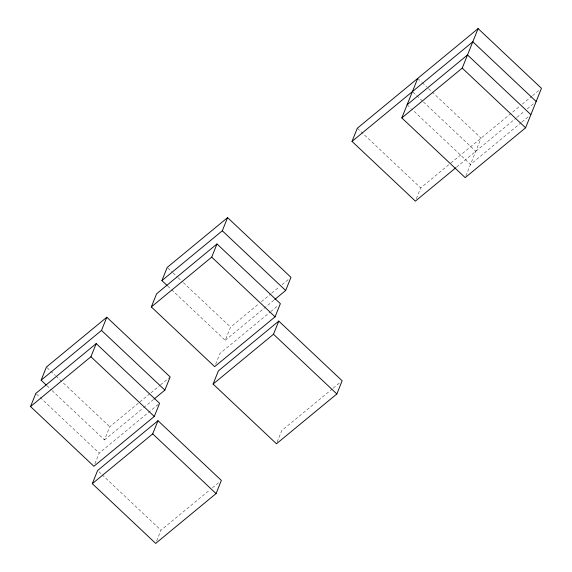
<?xml version="1.0" encoding="UTF-8"?>
<svg xmlns="http://www.w3.org/2000/svg" width="572" height="572" viewBox="0 0 572 572"><rect width="100%" height="100%" fill="white"/><g stroke="black" fill="none" stroke-linecap="round" stroke-linejoin="round"><path stroke-width="0.43" stroke-dasharray="2.86 2.15" d="M94.888 463.806L99.185 453.103L159.581 403.296M52.109 390.583L104.483 439.932L109.774 426.762L150.272 393.364M215.673 364.178L219.977 353.482L270.077 312.155M171.607 289.739L225.268 340.304L230.566 327.134L258.701 303.925M156.664 540.933L160.968 530.23L209.695 490.04M277.12 442.127L281.753 430.602L332.539 388.717M416.38 198.634L420.685 187.931L450.193 163.592M465.858 175.99L481.081 138.124L427.413 87.552M150.958 392.8L159.874 385.442M160.56 384.877L169.484 377.513M261.447 301.666L271.057 293.736M271.743 293.171L279.293 286.944M282.039 284.684L288.903 279.022M104.483 439.932L142.914 408.236M143.601 407.672L153.21 399.742M225.268 340.304L273.995 300.114M270.763 311.59L278.307 305.362M450.879 163.027L519.512 106.421M522.257 104.154L531.867 96.232M532.553 95.667L540.097 89.439M456.57 167.138L516.273 117.896M516.959 117.331L524.51 111.104M527.255 108.837L535.492 102.045M521.271 122.572L470.491 164.464L411.647 109.023M521.957 122.008L528.135 116.917M212.441 487.773L218.618 482.682M333.226 388.145L339.403 383.054M417.717 78.414L421.593 82.068M422.243 82.675L426.769 86.944M413.063 92.192L422.765 101.33M423.409 101.945L475.782 151.294M407.121 104.755L411.003 108.408M357.321 128.228L420.685 187.931M167.846 268.039L172.372 272.301M173.023 272.915L177.549 277.177M178.192 277.785L182.718 282.053M183.362 282.661L230.566 327.134M167.725 286.086L170.956 289.132M47.061 367.667L55.463 375.582M56.113 376.19L109.774 426.762M46.94 385.707L51.466 389.975M36.472 394.008L99.185 453.103M98.899 471.743L101.48 474.174M102.131 474.789L160.968 530.23"/><path stroke-width="0.86" d="M30.53 406.57L35.822 393.4L96.218 343.586L159.581 403.296L154.283 416.466L93.894 466.28L30.53 406.57L90.919 356.756L96.218 343.586M46.289 385.099L41.12 380.23L46.411 367.052L106.807 317.238L170.17 376.948L164.879 390.118L153.897 399.177M41.12 380.23L101.509 330.416L106.807 317.238M151.315 306.942L156.614 293.772L217.002 243.958L280.366 303.668L275.075 316.838L214.679 366.652L151.315 306.942L211.712 257.128L217.002 243.958M167.081 285.471L161.905 280.602L167.203 267.431L227.592 217.617L290.962 277.32L285.664 290.497L274.682 299.549M92.306 483.69L97.605 470.52L157.994 420.706L221.357 480.416L216.066 493.586L155.67 543.4L92.306 483.69L152.703 433.876L157.994 420.706M161.905 280.602L222.301 230.788L227.592 217.617M213.091 384.069L218.39 370.892L278.786 321.085L342.149 380.788L336.851 393.958L276.462 443.772L213.091 384.069L273.488 334.255L278.786 321.085M455.884 167.71L415.386 201.108L352.023 141.398L357.321 128.228L478.106 28.6L541.469 88.31L525.589 127.821L465.193 177.635L401.83 117.925L417.717 78.414M401.83 117.925L462.226 68.118L478.106 28.6M352.023 141.398L472.815 41.77L536.178 101.48M407.121 104.755L467.517 54.941L530.88 114.65M462.226 68.118L525.589 127.821M222.301 230.788L285.664 290.497M211.712 257.128L275.075 316.838M273.488 334.255L336.851 393.958M101.509 330.416L164.879 390.118M90.919 356.756L154.283 416.466M152.703 433.876L216.066 493.586"/></g></svg>
